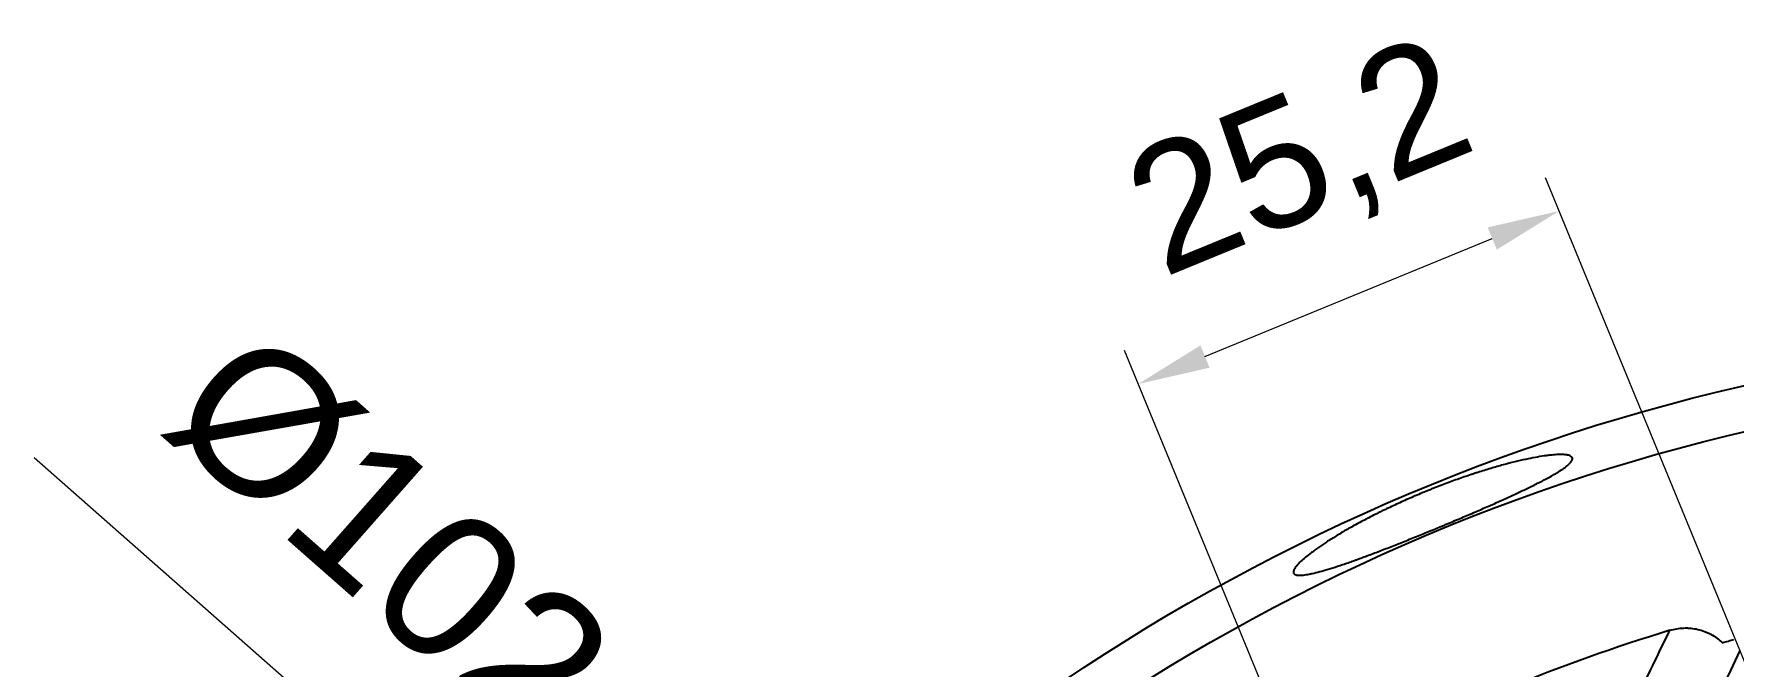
# Model space of a CAD drawing. Header units: millimetres. Extents: x -5 to 579, y 15 to 400.
# Drawn here: x 314 to 408.1, y 240.4 to 275.5 of the extents above; entities that cross this region are included whole.
import ezdxf

# ---------------------------------------------------------------- set-up
doc = ezdxf.new("R2010")
doc.units = ezdxf.units.MM
doc.layers.add('1', color=7, linetype='Continuous', true_color=0xffffff)
doc.styles.add('Arial', font='Arial')
doc.dimstyles.get("Standard").update_dxf_attribs({"dimtxt": 0.18, "dimasz": 0.18, "dimexe": 0.18, "dimexo": 0.0625, "dimgap": 0.09, "dimtad": 0, "dimtih": 1, "dimtoh": 1, "dimdec": 4, "dimzin": 0, "dimdsep": 46, "dimtxsty": 'Standard', "dimcen": 0.09, "dimadec": 0, "dimazin": 0, "dimtfac": 1, "dimtdec": 4, "dimtofl": 0, "dimtmove": 0, "dimatfit": 3, "dimfxl": 1, "dimtolj": 1, "dimtzin": 0, "dimarcsym": 0})

# ---------------------------------------------------------------- blocks, each defined once
blk = doc.blocks.new('_U1')
at = {"layer": '1', "color": 18, "linetype": 'Continuous', "lineweight": 13}
for p, q in [((341.196, 82.543), (578.862, 246.13)), ((433.866, 146.328), (341.196, 82.543))]:
    blk.add_line(p, q, dxfattribs=at)
at = {"layer": '1', "color": 18}
for points in [[(429.491, 142.103), (428.357, 143.75), (433.866, 146.328)], [(345.572, 86.769), (346.706, 85.121), (341.196, 82.543)]]:
    blk.add_solid(points, dxfattribs=at)
at = {"layer": 'Defpoints', "color": 0}
for p in [(433.866, 146.328), (341.196, 82.543)]:
    blk.add_point(p, dxfattribs=at)
at = {"layer": '1', "color": 18, "insert": (546.659, 239.27), "char_height": 8, "attachment_point": 1, "rotation": 34.53978, "style": 'Arial'}
blk.add_mtext('\\A1;%%c225', dxfattribs=at)
blk = doc.blocks.new('_U2')
at = {"layer": '1', "color": 18, "linetype": 'Continuous', "lineweight": 13}
for p, q in [((395.371, 180.25), (313.956, 251.992)), ((472.362, 112.407), (395.371, 180.25)), ((472.362, 112.407), (399.872, 176.283))]:
    blk.add_line(p, q, dxfattribs=at)
at = {"layer": '1', "color": 18}
for points in [[(400.533, 177.034), (399.211, 175.533), (395.371, 180.25)], [(467.199, 115.623), (468.521, 117.124), (472.362, 112.407)]]:
    blk.add_solid(points, dxfattribs=at)
at = {"layer": 'Defpoints', "color": 0}
for p in [(395.371, 180.25), (472.362, 112.407)]:
    blk.add_point(p, dxfattribs=at)
at = {"layer": '1', "color": 18, "insert": (326.123, 259.749), "char_height": 8, "attachment_point": 1, "rotation": 318.61382, "style": 'Arial'}
blk.add_mtext('\\A1;%%c102,6', dxfattribs=at)
blk = doc.blocks.new('_U13')
at = {"layer": '1', "color": 18, "linetype": 'Continuous', "lineweight": 13}
for p, q in [((412.536, 231.314), (397.647, 267.513)), ((378.8, 257.599), (394.709, 264.142)), ((387.74, 225.346), (374.34, 257.927))]:
    blk.add_line(p, q, dxfattribs=at)
at = {"layer": '1', "color": 18}
for points in [[(394.962, 263.526), (394.455, 264.759), (398.408, 265.664)], [(378.546, 258.215), (379.053, 256.982), (375.1, 256.077)]]:
    blk.add_solid(points, dxfattribs=at)
at = {"layer": 'Defpoints', "color": 0}
for p in [(398.408, 265.664), (412.536, 231.314), (387.74, 225.346)]:
    blk.add_point(p, dxfattribs=at)
at = {"layer": '1', "color": 18, "insert": (373.806, 268.42), "char_height": 7, "attachment_point": 1, "rotation": 22.35768, "style": 'Arial'}
blk.add_mtext('\\A1;25,2', dxfattribs=at)

msp = doc.modelspace()

# ---------------------------------------------------------------- linework, layer by layer
at = {"layer": '1'}
for radius in [112.5, 110.013]:
    msp.add_circle((433.866, 146.328), radius, dxfattribs=at)
msp.add_arc((433.866, 146.328), 100.471, 106.96704, 117.74833, dxfattribs=at)
for points, knots in [([(386.143, 245.978), (385.958, 245.917), (385.783, 245.861), (385.454, 245.761), (385.146, 245.672), (384.876, 245.605), (384.72, 245.57), (384.69, 245.563), (384.63, 245.551), (384.6, 245.545), (384.514, 245.528), (384.46, 245.519), (384.305, 245.494), (384.213, 245.484), (384.052, 245.476), (383.982, 245.477), (383.894, 245.489), (383.868, 245.494), (383.832, 245.504), (383.821, 245.508), (383.8, 245.516), (383.79, 245.521), (383.745, 245.546), (383.721, 245.571), (383.695, 245.633), (383.692, 245.707), (383.734, 245.803), (383.783, 245.883), (383.802, 245.911), (383.829, 245.948), (383.835, 245.955), (383.847, 245.971), (383.865, 245.993), (383.885, 246.017), (383.954, 246.097), (384.086, 246.234), (384.261, 246.39), (384.458, 246.554), (384.568, 246.641), (384.719, 246.755), (384.75, 246.778), (384.813, 246.825), (384.845, 246.848), (384.944, 246.92), (385.012, 246.968), (385.223, 247.115), (385.373, 247.216), (385.692, 247.423), (385.861, 247.53), (386.129, 247.693), (386.221, 247.749), (386.362, 247.833), (386.434, 247.875), (386.507, 247.917), (386.556, 247.946), (386.581, 247.96), (386.804, 248.089), (387.214, 248.319), (387.651, 248.552), (388.102, 248.785), (388.334, 248.902), (388.633, 249.049), (388.724, 249.093), (388.815, 249.137), (388.876, 249.166), (388.907, 249.181), (389.061, 249.255), (389.185, 249.313), (389.558, 249.486), (390.06, 249.714), (390.573, 249.933), (390.962, 250.095), (391.092, 250.148), (391.288, 250.228), (391.353, 250.254), (391.485, 250.306), (391.55, 250.332), (391.877, 250.46), (392.136, 250.559), (392.65, 250.748), (392.905, 250.839), (393.284, 250.97), (393.409, 251.013), (393.597, 251.076), (393.66, 251.096), (393.784, 251.137), (393.846, 251.157), (394.155, 251.256), (394.395, 251.331), (394.862, 251.47), (395.317, 251.599), (395.747, 251.711), (396.164, 251.813), (396.363, 251.859), (396.742, 251.941), (397.102, 252.013), (397.426, 252.067), (397.617, 252.095), (397.655, 252.1), (397.729, 252.11), (397.766, 252.115), (397.873, 252.128), (397.941, 252.135), (398.138, 252.155), (398.258, 252.163), (398.477, 252.17), (398.575, 252.17), (398.706, 252.162), (398.746, 252.159), (398.803, 252.152), (398.822, 252.149), (398.857, 252.143), (398.874, 252.14), (398.954, 252.123), (399.006, 252.105), (399.086, 252.061), (399.114, 252.035), (399.146, 251.975), (399.15, 251.941), (399.138, 251.884), (399.131, 251.863), (399.115, 251.832), (399.109, 251.821), (399.096, 251.799), (399.089, 251.788), (399.048, 251.73), (398.958, 251.631), (398.82, 251.518), (398.659, 251.398), (398.566, 251.334), (398.435, 251.249), (398.408, 251.232), (398.352, 251.197), (398.267, 251.144), (398.175, 251.09), (397.984, 250.979), (397.846, 250.902), (397.55, 250.742), (397.391, 250.66), (397.137, 250.531), (397.05, 250.487), (396.915, 250.42), (396.869, 250.398), (396.777, 250.352), (396.729, 250.329), (396.492, 250.214), (396.097, 250.026), (395.672, 249.831), (395.232, 249.631), (395.005, 249.529), (394.711, 249.399), (394.652, 249.373), (394.562, 249.333), (394.532, 249.32), (394.472, 249.294), (394.322, 249.228), (394.17, 249.162), (393.804, 249.002), (393.556, 248.896), (393.055, 248.682), (392.801, 248.574), (392.415, 248.412), (392.286, 248.357), (392.09, 248.276), (392.025, 248.248), (391.894, 248.194), (391.829, 248.167), (391.504, 248.032), (391.245, 247.926), (390.729, 247.715), (390.473, 247.611), (390.091, 247.457), (389.964, 247.406), (389.774, 247.33), (389.711, 247.305), (389.584, 247.255), (389.521, 247.23), (389.207, 247.106), (388.962, 247.01), (388.483, 246.824), (388.015, 246.645), (387.569, 246.479), (387.297, 246.38), (387.243, 246.361), (387.136, 246.322), (386.977, 246.265), (386.72, 246.174), (386.523, 246.106), (386.378, 246.056), (386.33, 246.04), (386.236, 246.009), (386.189, 245.993), (386.143, 245.978)], [0, 0, 0, 0, 0.015625, 0.015625, 0.03125, 0.046875, 0.046875, 0.050781, 0.050781, 0.054687, 0.054687, 0.0625, 0.0625, 0.078125, 0.078125, 0.09375, 0.09375, 0.101562, 0.101562, 0.105469, 0.105469, 0.109375, 0.109375, 0.125, 0.125, 0.140625, 0.15625, 0.15625, 0.164062, 0.164062, 0.166016, 0.166016, 0.167969, 0.171875, 0.171875, 0.1875, 0.203125, 0.203125, 0.21875, 0.21875, 0.222656, 0.222656, 0.226562, 0.226562, 0.234375, 0.234375, 0.25, 0.25, 0.265625, 0.265625, 0.273437, 0.273437, 0.277344, 0.279297, 0.279297, 0.28125, 0.28125, 0.296875, 0.3125, 0.3125, 0.328125, 0.328125, 0.332031, 0.333984, 0.333984, 0.335937, 0.335937, 0.34375, 0.34375, 0.359375, 0.375, 0.375, 0.382812, 0.382812, 0.386719, 0.386719, 0.390625, 0.390625, 0.40625, 0.40625, 0.421875, 0.421875, 0.429687, 0.429687, 0.433594, 0.433594, 0.4375, 0.4375, 0.453125, 0.453125, 0.46875, 0.484375, 0.484375, 0.5, 0.5, 0.515625, 0.53125, 0.53125, 0.535156, 0.535156, 0.539062, 0.539062, 0.546875, 0.546875, 0.5625, 0.5625, 0.578125, 0.578125, 0.585937, 0.585937, 0.589844, 0.589844, 0.59375, 0.59375, 0.609375, 0.609375, 0.625, 0.625, 0.640625, 0.640625, 0.648437, 0.648437, 0.652344, 0.652344, 0.65625, 0.65625, 0.671875, 0.6875, 0.6875, 0.703125, 0.703125, 0.707031, 0.707031, 0.710937, 0.71875, 0.71875, 0.734375, 0.734375, 0.75, 0.75, 0.757812, 0.757812, 0.761719, 0.761719, 0.765625, 0.765625, 0.78125, 0.796875, 0.796875, 0.8125, 0.8125, 0.816406, 0.816406, 0.818359, 0.818359, 0.820312, 0.828125, 0.828125, 0.84375, 0.84375, 0.859375, 0.859375, 0.867187, 0.867187, 0.871094, 0.871094, 0.875, 0.875, 0.890625, 0.890625, 0.90625, 0.90625, 0.914062, 0.914062, 0.917969, 0.917969, 0.921875, 0.921875, 0.9375, 0.9375, 0.953125, 0.96875, 0.96875, 0.972656, 0.972656, 0.976562, 0.984375, 0.992187, 0.992187, 0.996094, 0.996094, 1, 1, 1, 1]), ([(404.546, 242.426), (404.672, 242.465), (404.926, 242.524), (405.185, 242.55), (405.38, 242.557), (405.446, 242.558), (405.544, 242.555), (405.577, 242.553), (405.643, 242.549), (405.675, 242.546), (405.838, 242.53), (405.966, 242.509), (406.219, 242.45), (406.343, 242.412), (406.497, 242.353), (406.527, 242.341), (406.588, 242.315), (406.678, 242.276), (406.765, 242.232), (406.936, 242.139), (407.046, 242.069), (407.204, 241.954), (407.255, 241.913), (407.33, 241.85), (407.355, 241.828), (407.404, 241.784), (407.428, 241.762), (407.452, 241.739)], [0, 0, 0, 0, 0.125, 0.25, 0.25, 0.3125, 0.3125, 0.34375, 0.34375, 0.375, 0.375, 0.5, 0.5, 0.625, 0.625, 0.65625, 0.65625, 0.6875, 0.75, 0.75, 0.875, 0.875, 0.9375, 0.9375, 0.96875, 0.96875, 1, 1, 1, 1]), ([(407.452, 241.739), (407.568, 241.772), (407.679, 241.802), (407.893, 241.861), (407.995, 241.888), (408.094, 241.915)], [0, 0, 0, 0, 0.5, 0.5, 1, 1, 1, 1])]:
    msp.add_open_spline(points, degree=3, knots=knots, dxfattribs=at)
for points in [[(402.648, 238.493), (403.275, 239.819), (403.908, 241.129), (404.546, 242.426)], [(408.422, 241.316), (407.716, 239.834), (407.018, 238.336), (406.328, 236.819)]]:
    msp.add_open_spline(points, degree=3, dxfattribs=at)

# ---------------------------------------------------------------- dimensions: what is measured, and where the dimension line sits
dim = msp.add_linear_dim(base=(398.408, 265.664), p1=(387.74, 225.346), p2=(412.536, 231.314), angle=202.35768, dimstyle='Standard', override={"dimtxt": 7, "dimasz": 4, "dimexe": 2, "dimexo": 0, "dimgap": 3.5, "dimtad": 1, "dimtih": 0, "dimtoh": 0, "dimdec": 1, "dimlfac": 1, "dimzin": 8, "dimdsep": 44, "dimlunit": 2, "dimtxsty": 'Arial', "dimsah": 1, "dimse1": 0, "dimse2": 0, "dimsd1": 0, "dimsd2": 0, "dimclrd": 18, "dimclre": 18, "dimclrt": 18, "dimtol": 0, "dimtm": -0.1, "dimtfac": 0.357143, "dimtdec": 2, "dimtofl": 1, "dimtmove": 0, "dimtzin": 8, "dimlwd": 13, "dimlwe": 13}, dxfattribs=at)
dim.commit()
dim.dimension.update_dxf_attribs({"geometry": '_U13', "text_midpoint": (386.754, 260.87), "dimtype": 160})
for p1, p2, picture, middle in [((472.362, 112.407), (395.371, 180.25), '_U2', (330.339, 237.556)), ((341.196, 82.543), (526.536, 210.113), '_U1', (564.687, 236.373))]:
    dim = msp.add_diameter_dim_2p(p1=p1, p2=p2, dimstyle='Standard', override={"dimtxt": 8, "dimasz": 6, "dimexe": 2, "dimexo": 0, "dimgap": 4, "dimtad": 1, "dimtih": 0, "dimtoh": 0, "dimdec": 1, "dimlfac": 1, "dimzin": 8, "dimdsep": 44, "dimlunit": 2, "dimpost": '%%c<>', "dimtxsty": 'Arial', "dimsah": 1, "dimse1": 0, "dimse2": 0, "dimsd1": 0, "dimsd2": 0, "dimclrd": 18, "dimclre": 18, "dimclrt": 18, "dimtol": 0, "dimtm": -0.1, "dimtfac": 0.3125, "dimtdec": 2, "dimtofl": 1, "dimtmove": 0, "dimatfit": 2, "dimtzin": 8, "dimlwd": 13, "dimlwe": 13}, dxfattribs=at)
    dim.commit()
    dim.dimension.update_dxf_attribs({"geometry": picture, "text_midpoint": middle, "dimtype": 163})

doc.saveas('drawing.dxf')
